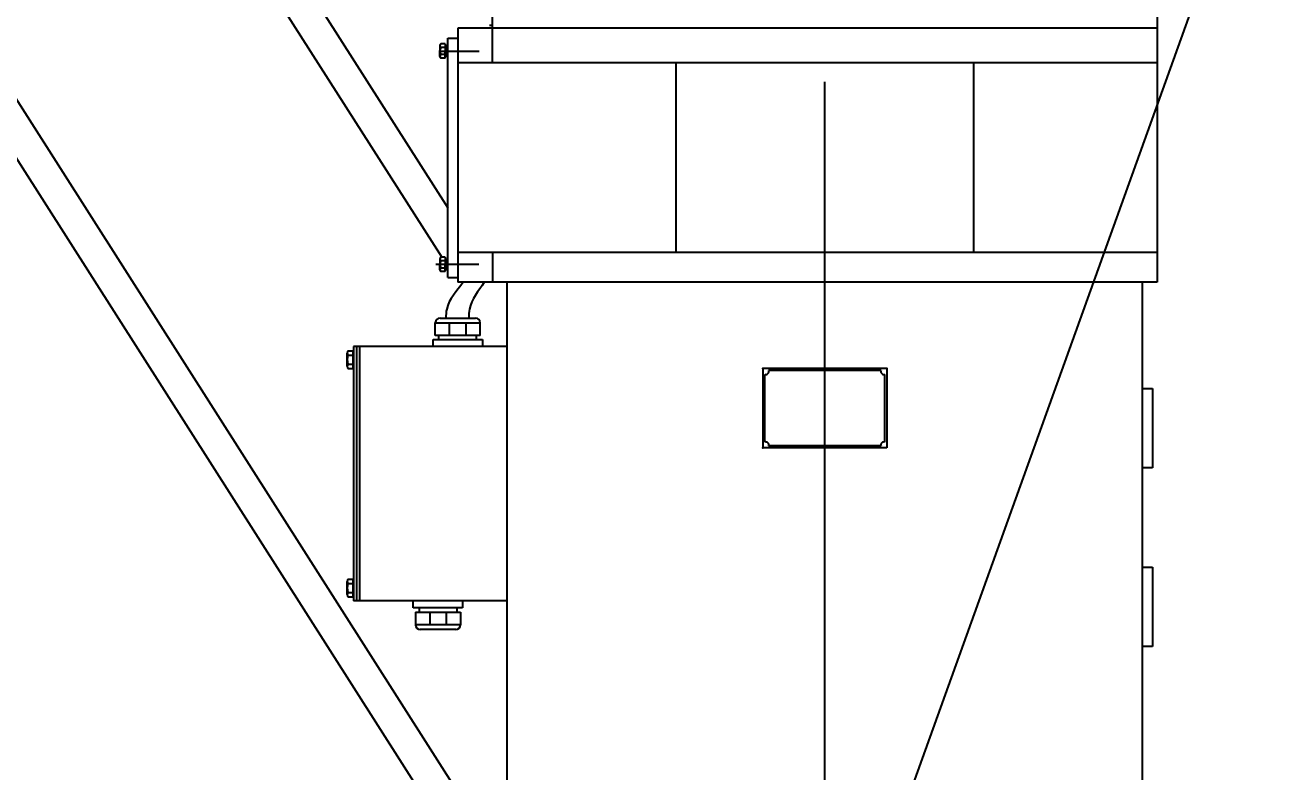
# Model space of a CAD drawing. Header units: millimetres. Extents: x 0 to 42000, y 0 to 29700.
# Drawn here: x 17909 to 19177, y 13036 to 13788 of the extents above; entities that cross this region are included whole.
import ezdxf

# ---------------------------------------------------------------- set-up
doc = ezdxf.new("R2010")
doc.units = ezdxf.units.MM
doc.header["$LTSCALE"] = 1000
doc.linetypes.add('G', pattern=[2, 1.25, -0.25, 0.25, -0.25])
for name, color, linetype in [('01', 7, 'Continuous'), ('05', 142, 'G'), ('08', 1, 'Continuous')]:
    doc.layers.add(name, color=color, linetype=linetype)
doc.styles.get("Standard").update_dxf_attribs({"font": 'isocp', "width": 0.707, "bigfont": 'intecad.shx'})
doc.dimstyles.new('INTE', dxfattribs={"dimscale": 100, "dimtxt": 3.5, "dimasz": 3, "dimexe": 3, "dimexo": 0, "dimgap": 1, "dimtad": 1, "dimdec": 0, "dimdsep": 46, "dimtxsty": 'Standard', "dimcen": 0, "dimclrd": 1, "dimclre": 1, "dimclrt": 3, "dimaunit": 1, "dimadec": 0, "dimazin": 0, "dimtfac": 1, "dimtdec": 0, "dimtmove": 0, "dimatfit": 0, "dimfxl": 1, "dimarcsym": 0})

# ---------------------------------------------------------------- blocks, each defined once
blk = doc.blocks.new('*D675')
at = {"layer": '08', "color": 1, "lineweight": -2}
for p, q in [((32404, 24603.7), (33320.5, 24603.7)), ((33020.5, 7640.5), (33020.5, 24303.7)), ((18876.1, 7340.5), (33320.5, 7340.5))]:
    blk.add_line(p, q, dxfattribs=at)
at = {"layer": '08', "color": 1}
for points in [[(32970.5, 24303.7), (33070.5, 24303.7), (33020.5, 24603.7)], [(32970.5, 7640.5), (33070.5, 7640.5), (33020.5, 7340.5)]]:
    blk.add_solid(points, dxfattribs=at)
at = {"layer": 'DEFPOINTS', "color": 0}
for p in [(32404, 24603.7), (33020.5, 24603.7), (18876.1, 7340.5)]:
    blk.add_point(p, dxfattribs=at)
at = {"layer": '08', "color": 3, "insert": (32745.5, 17193.2), "char_height": 350, "attachment_point": 5, "rotation": 90}
blk.add_mtext('17263', dxfattribs=at)
blk = doc.blocks.new('*D677')
at = {"layer": '08', "color": 1, "lineweight": -2}
for p, q in [((16398.8, 19983.5), (16398.8, 21558.3)), ((19904, 12102.8), (19904, 21558.3)), ((16698.8, 21258.3), (19604, 21258.3))]:
    blk.add_line(p, q, dxfattribs=at)
at = {"layer": '08', "color": 1}
for points in [[(16698.8, 21308.3), (16698.8, 21208.3), (16398.8, 21258.3)], [(19604, 21308.3), (19604, 21208.3), (19904, 21258.3)]]:
    blk.add_solid(points, dxfattribs=at)
at = {"layer": 'DEFPOINTS', "color": 0}
for p in [(19904, 21258.3), (16398.8, 19983.5), (19904, 12102.8)]:
    blk.add_point(p, dxfattribs=at)
at = {"layer": '08', "color": 3, "insert": (18151.4, 21533.3), "char_height": 350, "attachment_point": 5}
blk.add_mtext('3505', dxfattribs=at)

msp = doc.modelspace()

# ---------------------------------------------------------------- linework, layer by layer
for p, q in [((15230.5, 17900.5), (18379.3, 12962.5)), ((15557.8, 17900.5), (18329.1, 13554.5)), ((17611.4, 14739.6), (18335.3, 13604.3)), ((17324.7, 14556.8), (18334, 12974))]:
    msp.add_line(p, q)
at = {"layer": '01', "color": 7, "linetype": 'Continuous'}
for p, q in [((18380.3, 13750.3), (18380.3, 14001.3)), ((19050.3, 14001.3), (19050.3, 13529.3)), ((18736.7, 12836.1), (19152.6, 13991.7)), ((19050.3, 13785.3), (18345.3, 13785.3)), ((18345.3, 13785.3), (18345.3, 13529.3)), ((18377.3, 13788.3), (18380.3, 13788.3)), ((18327.3, 13767.7), (18327.3, 13762.3)), ((18332.6, 13769.5), (18328.3, 13769.5)), ((18332.6, 13769.5), (18332.6, 13762.3)), ((18332.6, 13768.1), (18333.2, 13768.1)), ((18333.2, 13756.5), (18333.2, 13768.1)), ((18333.2, 13767.4), (18333.2, 13757.2)), ((18335.3, 13767.4), (18333.2, 13767.4)), ((18335.3, 13534.3), (18335.3, 13775.3)), ((18335.3, 13775.3), (18345.3, 13775.3)), ((18335.3, 13757.2), (18335.3, 13767.4)), ((18326.2, 13762.3), (18366.9, 13762.3)), ((18327.3, 13756.9), (18327.3, 13762.3)), ((18332.6, 13765.9), (18328.3, 13765.9)), ((18332.6, 13758.7), (18328.3, 13758.7)), ((18332.6, 13755.1), (18328.3, 13755.1)), ((18332.6, 13755.1), (18332.6, 13762.3)), ((18332.6, 13756.5), (18333.2, 13756.5)), ((18333.2, 13762.3), (18335.3, 13763.4)), ((18335.3, 13762.3), (18333.2, 13761.3)), ((18333.2, 13757.2), (18335.3, 13757.2)), ((19050.3, 13750.3), (18345.3, 13750.3)), ((18565.3, 13559.3), (18565.3, 13750.3)), ((18865.3, 13559.3), (18865.3, 13750.3)), ((18327.3, 13552.7), (18327.3, 13547.3)), ((18332.6, 13554.5), (18328.3, 13554.5)), ((18332.6, 13554.5), (18332.6, 13547.3)), ((18332.6, 13553.1), (18333.2, 13553.1)), ((18333.2, 13541.5), (18333.2, 13553.1)), ((18333.2, 13552.4), (18333.2, 13542.2)), ((18335.3, 13552.4), (18333.2, 13552.4)), ((18335.3, 13542.2), (18335.3, 13552.4)), ((19050.3, 13559.3), (18345.3, 13559.3)), ((18380.3, 13559.3), (18380.3, 13529.3)), ((18327.3, 13541.9), (18327.3, 13547.3)), ((18332.6, 13550.9), (18328.3, 13550.9)), ((18332.6, 13543.7), (18328.3, 13543.7)), ((18332.6, 13540.1), (18328.3, 13540.1)), ((18332.6, 13540.1), (18332.6, 13547.3)), ((18332.6, 13541.5), (18333.2, 13541.5)), ((18333.2, 13547.3), (18335.3, 13548.4)), ((18335.3, 13547.3), (18333.2, 13546.3)), ((18333.2, 13542.2), (18335.3, 13542.2)), ((18335.3, 13534.3), (18345.3, 13534.3)), ((19050.3, 13529.3), (18345.3, 13529.3)), ((18395.2, 13004), (18395.2, 13529.3)), ((19035.3, 12962.5), (19035.3, 13529.3)), ((18322.6, 13475.7), (18322.6, 13488.6)), ((18322.6, 13488.6), (18368, 13488.6)), ((18327.4, 13493.3), (18363.2, 13493.3)), ((18337, 13475.7), (18337, 13488.6)), ((18353.6, 13475.7), (18353.6, 13488.6)), ((18368, 13475.7), (18368, 13488.6)), ((18368, 13475.7), (18322.6, 13475.7)), ((18326.3, 13471.6), (18326.3, 13475.7)), ((18364.3, 13471.6), (18364.3, 13475.7)), ((18395.3, 13464.5), (18240.3, 13464.5)), ((18240.3, 13464.5), (18240.3, 13456.5)), ((18243.3, 13464.5), (18243.3, 13208.5)), ((18246.3, 13464.5), (18246.3, 13208.5)), ((18320.4, 13464.5), (18320.4, 13471.6)), ((18320.4, 13471.6), (18370.2, 13471.6)), ((18370.2, 13471.6), (18370.2, 13464.5)), ((18233.9, 13444.8), (18233.9, 13458.1)), ((18234.6, 13460.3), (18239.7, 13460.3)), ((18234.6, 13455.9), (18239.7, 13455.9)), ((18239.7, 13442.6), (18239.7, 13460.3)), ((18240.3, 13458.8), (18239.7, 13459.4)), ((18240.3, 13458.8), (18240.3, 13444.2)), ((18234.6, 13447), (18239.7, 13447)), ((18234.6, 13442.6), (18239.7, 13442.6)), ((18240.3, 13444.2), (18239.7, 13443.6)), ((18240.3, 13446.5), (18240.3, 13376.5)), ((18777.8, 13442.5), (18652.8, 13442.5)), ((18652.8, 13442.5), (18652.8, 13362.5)), ((18772, 13440.5), (18658.6, 13440.5)), ((18777.8, 13442.5), (18777.8, 13362.5)), ((18654.8, 13368.3), (18654.8, 13436.6)), ((18775.8, 13368.3), (18775.8, 13436.6)), ((19035.4, 13422.5), (19045.4, 13422.5)), ((19045.4, 13422.5), (19045.4, 13342.5)), ((18240.3, 13376.5), (18240.3, 13208.5)), ((18777.8, 13362.5), (18652.8, 13362.5)), ((18772, 13364.5), (18658.6, 13364.5)), ((19045.4, 13342.5), (19035.4, 13342.5)), ((19035.4, 13242.5), (19045.4, 13242.5)), ((19045.4, 13242.5), (19045.4, 13162.5)), ((18233.9, 13214.8), (18233.9, 13228.1)), ((18234.6, 13230.3), (18239.7, 13230.3)), ((18234.6, 13225.9), (18239.7, 13225.9)), ((18239.7, 13212.6), (18239.7, 13230.3)), ((18240.3, 13228.8), (18239.7, 13229.4)), ((18240.3, 13228.8), (18240.3, 13214.2)), ((18234.6, 13217), (18239.7, 13217)), ((18234.6, 13212.6), (18239.7, 13212.6)), ((18240.3, 13214.2), (18239.7, 13213.6)), ((18395.3, 13208.5), (18240.3, 13208.5)), ((18300.4, 13201.3), (18300.4, 13208.5)), ((18350.2, 13201.3), (18300.4, 13201.3)), ((18302.6, 13197.2), (18348, 13197.2)), ((18302.6, 13197.2), (18302.6, 13184.3)), ((18306.3, 13201.3), (18306.3, 13197.2)), ((18317, 13197.2), (18317, 13184.3)), ((18333.6, 13197.2), (18333.6, 13184.3)), ((18344.3, 13201.3), (18344.3, 13197.2)), ((18348, 13197.2), (18348, 13184.3)), ((18350.2, 13208.5), (18350.2, 13201.3)), ((18348, 13184.3), (18302.6, 13184.3)), ((18343.2, 13179.6), (18307.4, 13179.6)), ((19045.4, 13162.5), (19035.4, 13162.5))]:
    msp.add_line(p, q, dxfattribs=at)
for centre, radius, start, end in [((18329.4, 13767.7), 2.1, 121.1245, 238.8755), ((18334.2, 13762.3), 6.88, 148.4851, 211.5149), ((18329.4, 13756.9), 2.1, 121.1245, 238.8755), ((18329.4, 13552.7), 2.1, 121.1245, 238.8755), ((18334.2, 13547.3), 6.88, 148.4851, 211.5149), ((18329.4, 13541.9), 2.1, 121.1245, 238.8755), ((18327.4, 13488.6), 4.75, 90, 180), ((18363.2, 13488.6), 4.75, 0, 90), ((18237.8, 13458.1), 3.93, 145.6158, 214.3842), ((18248.6, 13451.5), 14.7, 162.412, 197.588), ((18237.8, 13444.8), 3.93, 145.6158, 214.3842), ((18655.8, 13439.5), 3, 250.5523, 19.462), ((18774.8, 13439.5), 3, 160.538, 289.4477), ((18655.8, 13365.5), 3, 340.538, 109.4477), ((18774.8, 13365.5), 3, 70.5523, 199.462), ((18237.8, 13228.1), 3.93, 145.6158, 214.3842), ((18248.6, 13221.5), 14.7, 162.412, 197.588), ((18237.8, 13214.8), 3.93, 145.6158, 214.3842), ((18307.4, 13184.3), 4.75, 180, 270), ((18343.2, 13184.3), 4.75, 270, 0)]:
    msp.add_arc(centre, radius, start, end, dxfattribs=at)
for points, knots in [([(18350.8, 13529.3), (18344.3, 13520.6), (18334, 13510.2), (18333.4, 13496.4), (18333.3, 13493.4)], [36.063047, 36.063047, 36.063047, 36.063047, 67.785966, 76.736566, 76.736566, 76.736566, 76.736566]), ([(18372, 13529.3), (18366.3, 13520.6), (18357.1, 13509.8), (18356.4, 13496.4), (18356.3, 13493.4)], [36.952193, 36.952193, 36.952193, 36.952193, 67.674748, 76.625347, 76.625347, 76.625347, 76.625347])]:
    msp.add_open_spline(points, degree=3, knots=knots, dxfattribs=at)
for p in [(18333.2, 13762.3), (18335.3, 13762.3), (18333.2, 13547.3), (18333.2, 13547.3), (18333.2, 13547.3), (18335.3, 13547.3), (18335.3, 13547.3), (18335.3, 13547.3), (18652.8, 13442.5), (18652.8, 13442.5), (18777.8, 13442.5), (18652.8, 13362.5)]:
    msp.add_point(p, dxfattribs=at)
at = {"layer": '05'}
msp.add_line((18715.3, 12481.2), (18715.3, 14371.5), dxfattribs=at)
at = {"layer": '05', "color": 142, "linetype": 'G'}
msp.add_line((18366.6, 13547.3), (18323.2, 13547.3), dxfattribs=at)

# ---------------------------------------------------------------- dimensions: what is measured, and where the dimension line sits
at = {"layer": '08'}
dim = msp.add_linear_dim(base=(33020.5, 24603.7), p1=(18876.1, 7340.5), p2=(32404, 24603.7), angle=90, dimstyle='INTE', dxfattribs=at)
dim.commit()
dim.dimension.update_dxf_attribs({"geometry": '*D675', "text_midpoint": (33020.5, 17193.2), "dimtype": 160})
dim = msp.add_linear_dim(base=(19904, 21258.3), p1=(16398.8, 19983.5), p2=(19904, 12102.8), dimstyle='INTE', dxfattribs=at)
dim.commit()
dim.dimension.update_dxf_attribs({"geometry": '*D677', "text_midpoint": (18151.4, 21258.3), "dimtype": 160})

doc.saveas('drawing.dxf')
